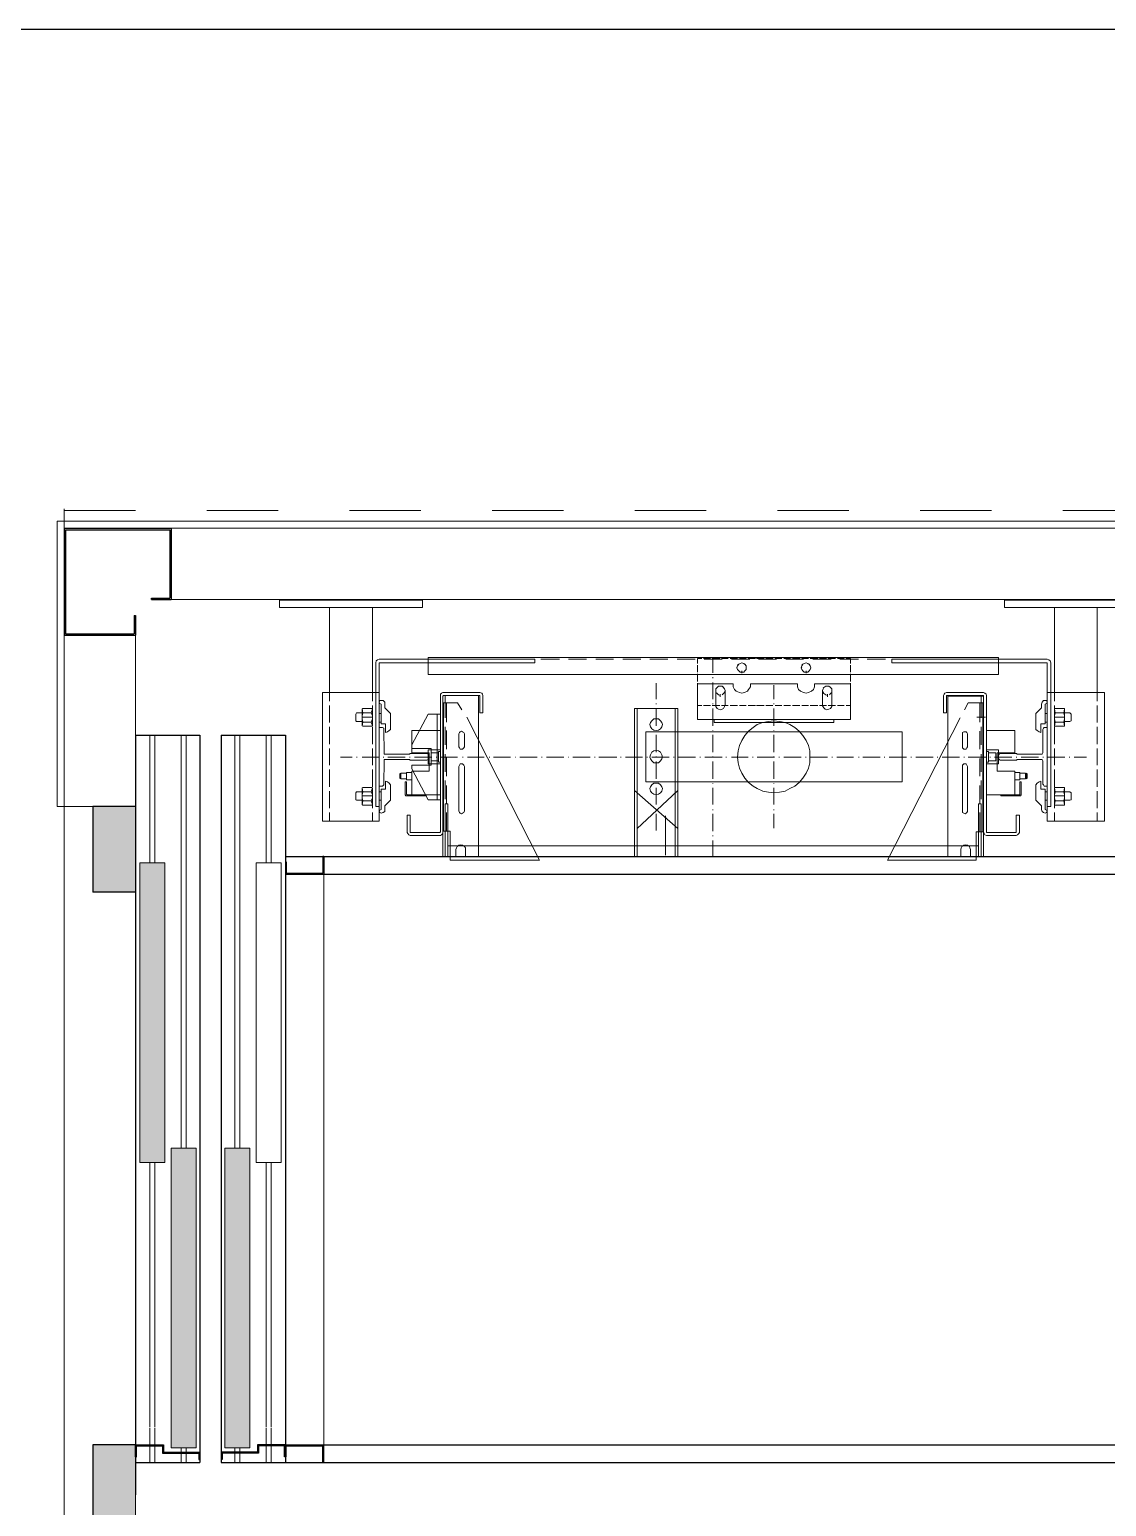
# Model space of a CAD drawing. Extents: x 34 to 586, y 527 to 658.
# Drawn here: x 139.703 to 141.213, y 598.129 to 600.2 of the extents above; entities that cross this region are included whole.
import ezdxf

# ---------------------------------------------------------------- set-up
doc = ezdxf.new("R2010")
doc.units = 0
doc.header["$LTSCALE"] = 0.02
doc.header["$MEASUREMENT"] = 0
doc.linetypes.add('HIDDEN', pattern=[0.375, 0.25, -0.125])
for name, color, linetype, lineweight in [('2COTA', 1, 'CONTINUOUS', 9), ('2H', 1, 'HIDDEN', 15), ('3', 1, 'CONTINUOUS', 25), ('AR-ESQ-VT1', 1, 'CONTINUOUS', 9), ('P', 1, 'CONTINUOUS', 18)]:
    doc.layers.add(name, color=color, linetype=linetype, lineweight=lineweight)
for name, color, linetype in [('47', 1, 'CONTINUOUS'), ('ALV', 2, 'CONTINUOUS'), ('AR-ELV', 2, 'CONTINUOUS'), ('PAREDE', 1, 'CONTINUOUS')]:
    doc.layers.add(name, color=color, linetype=linetype)

msp = doc.modelspace()

# ---------------------------------------------------------------- hatches: boundary and pattern name
at = {"layer": '2COTA', "linetype": 'Continuous'}
for points in [[(139.8518, 599.1102), (139.8518, 598.9902), (139.7918, 598.9902), (139.7918, 599.1102)], [(139.8518, 598.2152), (139.8518, 598.1981), (139.8518, 598.0949), (139.7918, 598.0949), (139.7918, 598.2152)]]:
    msp.add_hatch(color=256, dxfattribs=at).paths.add_polyline_path(points)
at = {"layer": '2COTA', "lineweight": 9, "ltscale": 35}
for points in [[(139.8579, 599.031), (139.8929, 599.031), (139.8929, 598.611), (139.8579, 598.611)], [(139.9018, 598.631), (139.9368, 598.631), (139.9368, 598.211), (139.9018, 598.211)], [(139.9768, 598.631), (140.0118, 598.631), (140.0118, 598.211), (139.9768, 598.211)]]:
    msp.add_hatch(color=256, dxfattribs=at).paths.add_polyline_path(points)

# ---------------------------------------------------------------- linework, layer by layer
at = {"layer": '2COTA', "ltscale": 35}
for p, q in [((139.8717, 599.031), (139.8717, 599.2102)), ((139.8788, 599.031), (139.8788, 599.2102)), ((139.9156, 598.631), (139.9156, 599.2102)), ((139.9227, 598.631), (139.9227, 599.2102)), ((139.9909, 598.631), (139.9909, 599.2102)), ((139.998, 598.631), (139.998, 599.2102)), ((140.0348, 599.031), (140.0348, 599.2102)), ((140.042, 599.031), (140.042, 599.2102)), ((139.8579, 599.031), (139.8929, 599.031)), ((140.0207, 599.031), (140.0557, 599.031)), ((139.9018, 598.631), (139.9368, 598.631)), ((139.9768, 598.631), (140.0118, 598.631)), ((139.9768, 598.631), (140.0118, 598.631)), ((139.9768, 598.631), (140.0118, 598.631)), ((139.8579, 598.611), (139.8929, 598.611)), ((139.8717, 598.2402), (139.8717, 598.611)), ((139.8788, 598.2402), (139.8788, 598.611)), ((140.0207, 598.611), (140.0557, 598.611)), ((140.0348, 598.2402), (140.0348, 598.611)), ((140.042, 598.2402), (140.042, 598.611)), ((139.8717, 598.1902), (139.8717, 598.2389)), ((139.8788, 598.1902), (139.8788, 598.2389)), ((140.0348, 598.1902), (140.0348, 598.2389)), ((140.042, 598.1902), (140.042, 598.2389)), ((139.8717, 598.2047), (139.8717, 598.211)), ((139.8788, 598.2047), (139.8788, 598.211)), ((139.9368, 598.211), (139.9018, 598.211)), ((139.9018, 598.211), (139.9368, 598.211)), ((139.9156, 598.1902), (139.9156, 598.211)), ((139.9156, 598.2047), (139.9156, 598.211)), ((139.9227, 598.1902), (139.9227, 598.211)), ((139.9227, 598.2047), (139.9227, 598.211)), ((139.9768, 598.211), (140.0118, 598.211)), ((139.9909, 598.1902), (139.9909, 598.211)), ((139.9909, 598.2047), (139.9909, 598.211)), ((139.998, 598.1902), (139.998, 598.211)), ((139.998, 598.2047), (139.998, 598.211)), ((140.0348, 598.2047), (140.0348, 598.211)), ((140.042, 598.2047), (140.042, 598.211))]:
    msp.add_line(p, q, dxfattribs=at)
at = {"layer": '2COTA', "linetype": 'Continuous'}
for p, q in [((139.8579, 599.031), (139.8579, 598.611)), ((139.8929, 599.031), (139.8929, 598.611)), ((140.0207, 599.031), (140.0207, 598.611)), ((140.0557, 599.031), (140.0557, 598.611)), ((139.9018, 598.631), (139.9018, 598.211)), ((139.9368, 598.631), (139.9368, 598.211)), ((139.9768, 598.631), (139.9768, 598.211)), ((140.0118, 598.631), (140.0118, 598.211))]:
    msp.add_line(p, q, dxfattribs=at)
at = {"layer": '2COTA', "lineweight": 9, "ltscale": 35}
msp.add_line((140.1155, 598.2152), (140.1155, 599.0152), dxfattribs=at)
at = {"layer": '2COTA', "ltscale": 0.5}
for p, q in [((139.8518, 598.7013), (139.8518, 598.4163)), ((140.0618, 598.7013), (140.0618, 598.4163))]:
    msp.add_line(p, q, dxfattribs=at)
at = {"layer": '2H', "lineweight": 9, "ltscale": 20}
for p, q in [((139.7518, 599.5002), (139.7518, 599.5274)), ((139.7518, 599.5252), (141.5518, 599.5252))]:
    msp.add_line(p, q, dxfattribs=at)
at = {"layer": '3'}
for p, q in [((140.1142, 599.0402), (140.1142, 599.0165)), ((140.1155, 599.0402), (140.1142, 599.0402)), ((140.1155, 599.0402), (140.1142, 599.0402)), ((140.1155, 599.0402), (140.1155, 599.0152)), ((140.0618, 599.0324), (140.0631, 599.0324)), ((140.0631, 599.0165), (140.1142, 599.0165)), ((140.0618, 599.0152), (140.1155, 599.0152)), ((140.0881, 599.0152), (140.1131, 599.0152)), ((140.0881, 599.0152), (140.1131, 599.0152)), ((139.8518, 598.2152), (139.8908, 598.2152)), ((139.8531, 598.2139), (139.8895, 598.2139)), ((139.8781, 598.2152), (139.8884, 598.2152)), ((139.8781, 598.2152), (139.8884, 598.2152)), ((139.8895, 598.2139), (139.8895, 598.2035)), ((139.8908, 598.2152), (139.8908, 598.2152)), ((139.8908, 598.2152), (139.8908, 598.2047)), ((140.0618, 598.2152), (140.0228, 598.2152)), ((140.0228, 598.2152), (140.0228, 598.2152)), ((140.0228, 598.2152), (140.0228, 598.2047)), ((140.0605, 598.2139), (140.0241, 598.2139)), ((140.0241, 598.2139), (140.0241, 598.2035)), ((140.0355, 598.2152), (140.0253, 598.2152)), ((140.0355, 598.2152), (140.0253, 598.2152)), ((140.0618, 598.2152), (140.1155, 598.2152)), ((140.0631, 598.2139), (140.1142, 598.2139)), ((140.0881, 598.2152), (140.1131, 598.2152)), ((140.0881, 598.2152), (140.1131, 598.2152)), ((140.1142, 598.1902), (140.1142, 598.2139)), ((140.1155, 598.1902), (140.1155, 598.2152)), ((140.1155, 598.2152), (140.1155, 598.2152)), ((139.8518, 598.1981), (139.8531, 598.1981)), ((139.8895, 598.2035), (139.9405, 598.2035)), ((139.8908, 598.2047), (139.9418, 598.2047)), ((139.9194, 598.2047), (139.9418, 598.2047)), ((139.9194, 598.2047), (139.9418, 598.2047)), ((139.9405, 598.2035), (139.9405, 598.1945)), ((139.9405, 598.1945), (139.9418, 598.1945)), ((139.9418, 598.2047), (139.9418, 598.1943)), ((140.0228, 598.2047), (139.9718, 598.2047)), ((139.9942, 598.2047), (139.9718, 598.2047)), ((139.9942, 598.2047), (139.9718, 598.2047)), ((139.9718, 598.2047), (139.9718, 598.1943)), ((139.9731, 598.1945), (139.9718, 598.1945)), ((140.0241, 598.2035), (139.9731, 598.2035)), ((139.9731, 598.2035), (139.9731, 598.1945)), ((140.0618, 598.1981), (140.0605, 598.1981)), ((140.0618, 598.1981), (140.0631, 598.1981)), ((140.1155, 598.1902), (140.1142, 598.1902)), ((140.1155, 598.1902), (140.1142, 598.1902))]:
    msp.add_line(p, q, dxfattribs=at)
at = {"layer": '3', "ltscale": 0.5}
for p, q in [((140.0618, 599.0324), (140.0618, 599.0152)), ((140.0631, 599.0324), (140.0631, 599.0165)), ((139.8518, 598.1981), (139.8518, 598.2152)), ((139.8518, 598.1981), (139.8518, 598.2152)), ((139.8531, 598.1981), (139.8531, 598.2139)), ((140.0605, 598.1981), (140.0605, 598.2139)), ((140.0618, 598.1981), (140.0618, 598.2152)), ((140.0618, 598.1981), (140.0618, 598.2152)), ((140.0631, 598.1981), (140.0631, 598.2139))]:
    msp.add_line(p, q, dxfattribs=at)
at = {"layer": '47', "lineweight": 25, "ltscale": 35}
for p, q in [((139.7518, 599.5002), (139.7518, 599.3502)), ((139.7518, 599.5002), (139.9018, 599.5002)), ((139.7538, 599.4982), (139.7538, 599.3522)), ((139.7538, 599.4982), (139.8998, 599.4982)), ((139.8998, 599.4982), (139.8998, 599.4022)), ((139.9018, 599.5002), (139.9018, 599.4002)), ((139.8743, 599.4022), (139.8998, 599.4022)), ((139.8743, 599.4002), (139.8743, 599.4022)), ((139.8743, 599.4002), (139.9018, 599.4002)), ((139.8498, 599.3778), (139.8498, 599.3522)), ((139.8498, 599.3778), (139.8518, 599.3778)), ((139.8518, 599.3778), (139.8518, 599.3502)), ((139.7538, 599.3522), (139.8498, 599.3522)), ((139.8518, 599.2102), (139.8518, 599.0852))]:
    msp.add_line(p, q, dxfattribs=at)
at = {"layer": '47'}
for p, q in [((139.8518, 599.2102), (139.9418, 599.2102)), ((139.9718, 599.2102), (140.0618, 599.2102)), ((140.0618, 599.0402), (141.3405, 599.0402)), ((140.1155, 599.0152), (141.2731, 599.0152)), ((140.1155, 598.2152), (141.2731, 598.2152)), ((139.8518, 598.1902), (139.9418, 598.1902)), ((139.9718, 598.1902), (140.0618, 598.1902)), ((140.0618, 598.1902), (140.3605, 598.1902)), ((140.1155, 598.1902), (141.3405, 598.1902))]:
    msp.add_line(p, q, dxfattribs=at)
at = {"layer": '47', "ltscale": 0.5}
for p, q in [((139.7918, 599.1102), (139.7918, 598.9902)), ((139.7918, 598.2152), (139.7918, 598.0949))]:
    msp.add_line(p, q, dxfattribs=at)
at = {"layer": '47', "ltscale": 35}
for p, q in [((139.8518, 599.1102), (139.7918, 599.1102)), ((139.8518, 598.9902), (139.7918, 598.9902)), ((139.8518, 598.2152), (139.7918, 598.2152))]:
    msp.add_line(p, q, dxfattribs=at)
at = {"layer": 'ALV'}
msp.add_line((141.9718, 600.1996), (138.2513, 600.1996), dxfattribs=at)
at = {"layer": 'AR-ELV', "lineweight": 13}
for p, q in [((139.7518, 599.5002), (141.3518, 599.5002)), ((139.7518, 599.5002), (141.3518, 599.5002)), ((139.7518, 599.5002), (139.7518, 597.9002)), ((139.9018, 599.4002), (141.3518, 599.4002)), ((139.8518, 599.3502), (139.8518, 598.0502)), ((139.7518, 598.2334), (139.7518, 598.0502))]:
    msp.add_line(p, q, dxfattribs=at)
at = {"layer": 'AR-ESQ-VT1'}
for p, q in [((141.5118, 599.5102), (139.7418, 599.5102)), ((139.7418, 599.5102), (139.7418, 599.1102)), ((139.7918, 599.1102), (139.7418, 599.1102))]:
    msp.add_line(p, q, dxfattribs=at)
at = {"layer": 'P', "linetype": 'Continuous'}
for points in [[(140.0535, 599.3997), (140.254, 599.3997)], [(140.254, 599.3893), (140.0535, 599.3893), (140.0535, 599.3997)], [(140.1235, 599.2701), (140.1235, 599.3893)], [(140.184, 599.2701), (140.184, 599.3893)], [(140.254, 599.3893), (140.254, 599.3997)], [(141.2695, 599.3997), (141.0698, 599.3997)], [(141.2695, 599.3893), (141.0698, 599.3893), (141.0698, 599.3997)], [(141.1398, 599.2701), (141.1398, 599.3893)], [(141.1995, 599.2701), (141.1995, 599.3893)], [(140.1884, 599.3116), (140.1892, 599.3142), (140.191, 599.3159), (140.1935, 599.3168)], [(140.1884, 599.1102), (140.1884, 599.3116)], [(140.2618, 599.3168), (140.1935, 599.3168)], [(140.1935, 599.3107), (140.1935, 599.3116), (140.1944, 599.3116)], [(140.1935, 599.1102), (140.1935, 599.3107)], [(140.4113, 599.3116), (140.1944, 599.3116)], [(140.2376, 599.3168), (140.4113, 599.3168), (140.4113, 599.3116)], [(140.2618, 599.3193), (141.0612, 599.3193)], [(140.2618, 599.2951), (140.2618, 599.3193)], [(140.2618, 599.3168), (140.2938, 599.3168)], [(140.3059, 599.3168), (140.3318, 599.3168)], [(140.3439, 599.3168), (140.3698, 599.3168)], [(140.3828, 599.3168), (140.4079, 599.3168)], [(140.42, 599.3168), (140.4459, 599.3168)], [(140.4589, 599.3168), (140.4839, 599.3168)], [(140.4969, 599.3168), (140.5219, 599.3168)], [(140.5349, 599.3168), (140.56, 599.3168)], [(140.5729, 599.3168), (140.598, 599.3168)], [(140.611, 599.3168), (140.636, 599.3168)], [(140.6455, 599.3176), (140.6395, 599.3176)], [(140.6395, 599.3107), (140.6395, 599.3176)], [(140.6395, 599.2986), (140.6395, 599.3081)], [(140.6576, 599.3176), (140.6481, 599.3176)], [(140.649, 599.3168), (140.674, 599.3168)], [(140.6706, 599.3176), (140.6602, 599.3176)], [(140.6611, 599.3193), (140.6611, 599.2977)], [(140.6827, 599.3176), (140.6732, 599.3176)], [(140.6956, 599.3176), (140.6853, 599.3176)], [(140.687, 599.3168), (140.7129, 599.3168)], [(140.7017, 599.3116), (140.7043, 599.3107), (140.706, 599.3098), (140.7077, 599.3072), (140.7077, 599.3047), (140.7077, 599.3021), (140.706, 599.3003), (140.7043, 599.2986), (140.7017, 599.2986), (140.6991, 599.2986), (140.6974, 599.3003), (140.6956, 599.3021), (140.6948, 599.3047), (140.6956, 599.3072), (140.6974, 599.3098), (140.6991, 599.3107), (140.7017, 599.3116)], [(140.7017, 599.2986), (140.6991, 599.2986), (140.6974, 599.3003), (140.6956, 599.3021), (140.6948, 599.3047), (140.6948, 599.3055)], [(140.6956, 599.3081), (140.6974, 599.3098), (140.6991, 599.3107), (140.7017, 599.3116), (140.7043, 599.3107), (140.7052, 599.3098)], [(140.7077, 599.3176), (140.6982, 599.3176)], [(140.7069, 599.3081), (140.7077, 599.3072), (140.7077, 599.3047), (140.7077, 599.3021), (140.706, 599.3003), (140.7043, 599.2986)], [(140.7207, 599.3176), (140.7103, 599.3176)], [(140.7328, 599.3176), (140.7224, 599.3176)], [(140.725, 599.3168), (140.7501, 599.3168)], [(140.7449, 599.3176), (140.7354, 599.3176)], [(140.7579, 599.3176), (140.7484, 599.3176)], [(140.77, 599.3176), (140.7605, 599.3176)], [(140.7631, 599.3168), (140.7881, 599.3168)], [(140.7829, 599.3176), (140.7726, 599.3176)], [(140.7916, 599.3116), (140.7942, 599.3107), (140.7959, 599.3098), (140.7976, 599.3072), (140.7985, 599.3047), (140.7976, 599.3021), (140.7959, 599.3003), (140.7942, 599.2986), (140.7916, 599.2986), (140.789, 599.2986), (140.7873, 599.3003), (140.7855, 599.3021), (140.7847, 599.3047), (140.7855, 599.3072), (140.7873, 599.3098), (140.789, 599.3107), (140.7916, 599.3116)], [(140.7916, 599.2986), (140.789, 599.2986), (140.7873, 599.3003), (140.7855, 599.3021), (140.7847, 599.3047), (140.7855, 599.3055)], [(140.795, 599.3176), (140.7855, 599.3176)], [(140.7855, 599.3081), (140.7873, 599.3098), (140.789, 599.3107), (140.7916, 599.3116), (140.7942, 599.3107), (140.795, 599.3098)], [(140.7968, 599.3081), (140.7976, 599.3072), (140.7985, 599.3047), (140.7976, 599.3021), (140.7959, 599.3003), (140.7942, 599.2986)], [(140.808, 599.3176), (140.7976, 599.3176)], [(140.8011, 599.3168), (140.827, 599.3168)], [(140.8201, 599.3176), (140.8106, 599.3176)], [(140.8331, 599.3176), (140.8227, 599.3176)], [(140.8452, 599.3176), (140.8356, 599.3176)], [(140.8391, 599.3168), (140.865, 599.3168)], [(140.8538, 599.3176), (140.8477, 599.3176)], [(140.8538, 599.3107), (140.8538, 599.3176)], [(140.8538, 599.2986), (140.8538, 599.3081)], [(140.8771, 599.3168), (140.9031, 599.3168)], [(140.9117, 599.3168), (141.0854, 599.3168)], [(140.9117, 599.3116), (140.9117, 599.3168)], [(140.9117, 599.3116), (141.1286, 599.3116)], [(140.9152, 599.3168), (140.9411, 599.3168)], [(140.954, 599.3168), (140.9791, 599.3168)], [(140.9912, 599.3168), (141.0171, 599.3168)], [(141.0301, 599.3168), (141.0612, 599.3168)], [(141.0612, 599.2951), (141.0612, 599.3193)], [(141.0612, 599.3168), (141.1295, 599.3168)], [(141.1286, 599.3116), (141.1295, 599.3116), (141.1295, 599.3107)], [(141.1295, 599.3168), (141.1321, 599.3159), (141.1338, 599.3142), (141.1347, 599.3116)], [(141.1295, 599.1102), (141.1295, 599.3107)], [(141.1347, 599.1102), (141.1347, 599.3116)], [(140.2618, 599.2951), (141.0612, 599.2951)], [(140.6395, 599.2856), (140.6395, 599.296)], [(140.6611, 599.2917), (140.6611, 599.29)], [(140.7017, 599.2969), (140.7017, 599.3003)], [(140.7916, 599.2969), (140.7916, 599.3003)], [(140.8538, 599.2856), (140.8538, 599.296)], [(140.1935, 599.2701), (140.114, 599.2701)], [(140.114, 599.0895), (140.114, 599.2701)], [(140.1235, 599.2701), (140.1235, 599.258)], [(140.184, 599.2701), (140.184, 599.258)], [(140.1935, 599.0895), (140.1935, 599.2701)], [(140.2791, 599.2658), (140.2791, 599.2675), (140.2808, 599.2692), (140.2826, 599.2701)], [(140.2791, 599.0748), (140.2791, 599.2658)], [(140.2826, 599.2701), (140.3344, 599.2701)], [(140.2826, 599.2649), (140.2834, 599.2658), (140.2834, 599.2658)], [(140.2826, 599.2649), (140.2826, 599.0402)], [(140.2826, 599.0739), (140.2826, 599.2649)], [(140.2834, 599.2658), (140.3335, 599.2658)], [(140.286, 599.2649), (140.286, 599.2347)], [(140.3327, 599.2649), (140.3327, 599.0402)], [(140.3335, 599.2658), (140.3344, 599.2658), (140.3344, 599.2649)], [(140.3344, 599.2701), (140.337, 599.2692), (140.3379, 599.2675), (140.3387, 599.2658)], [(140.3344, 599.2416), (140.3344, 599.2649)], [(140.3387, 599.2416), (140.3387, 599.2658)], [(140.5816, 599.2606), (140.5816, 599.283)], [(140.6395, 599.2735), (140.6395, 599.283)], [(140.6395, 599.2321), (140.6395, 599.2822), (140.6896, 599.2822)], [(140.6395, 599.2606), (140.6395, 599.2709)], [(140.6611, 599.2839), (140.6611, 599.2606)], [(140.6654, 599.2727), (140.6654, 599.2753), (140.6671, 599.277), (140.6689, 599.2787), (140.6714, 599.2787), (140.674, 599.2787), (140.6758, 599.277), (140.6775, 599.2753), (140.6784, 599.2727)], [(140.6654, 599.2727), (140.6654, 599.2528)], [(140.6714, 599.2658), (140.6689, 599.2666), (140.6671, 599.2684), (140.6654, 599.2701), (140.6654, 599.2727), (140.6654, 599.2727)], [(140.6663, 599.2761), (140.6671, 599.277), (140.6689, 599.2787), (140.6714, 599.2787), (140.674, 599.2787), (140.6758, 599.2779)], [(140.6714, 599.264), (140.6714, 599.2675)], [(140.6766, 599.2761), (140.6775, 599.2753), (140.6784, 599.2727), (140.6775, 599.2701), (140.6758, 599.2684), (140.674, 599.2666)], [(140.6784, 599.2727), (140.6784, 599.2528)], [(140.7138, 599.2822), (140.7138, 599.2779), (140.7112, 599.2744), (140.7095, 599.2718), (140.7052, 599.2701), (140.7017, 599.2692), (140.6982, 599.2701), (140.6939, 599.2718), (140.6913, 599.2744), (140.6896, 599.2779), (140.6896, 599.2822)], [(140.7795, 599.2822), (140.7138, 599.2822)], [(140.7466, 599.2606), (140.7466, 599.2805)], [(140.8037, 599.2822), (140.8037, 599.2779), (140.8019, 599.2744), (140.7993, 599.2718), (140.795, 599.2701), (140.7916, 599.2692), (140.7881, 599.2701), (140.7838, 599.2718), (140.7812, 599.2744), (140.7795, 599.2779), (140.7795, 599.2822)], [(140.8538, 599.2822), (140.8037, 599.2822)], [(140.8149, 599.2727), (140.8158, 599.2753), (140.8166, 599.277), (140.8192, 599.2787), (140.8218, 599.2787), (140.8235, 599.2787), (140.8261, 599.277), (140.8279, 599.2753), (140.8279, 599.2727)], [(140.8149, 599.2727), (140.8149, 599.2519)], [(140.8218, 599.2658), (140.8192, 599.2666), (140.8166, 599.2684), (140.8158, 599.2701), (140.8149, 599.2727), (140.8149, 599.2727)], [(140.8158, 599.2761), (140.8166, 599.277), (140.8192, 599.2787), (140.8218, 599.2787), (140.8235, 599.2787), (140.8253, 599.2779)], [(140.8218, 599.264), (140.8218, 599.2675)], [(140.827, 599.2761), (140.8279, 599.2753), (140.8279, 599.2727), (140.8279, 599.2701), (140.8261, 599.2684), (140.8244, 599.2666)], [(140.8279, 599.2727), (140.8279, 599.2528)], [(140.8538, 599.2735), (140.8538, 599.283)], [(140.8538, 599.2321), (140.8538, 599.2822)], [(140.8538, 599.2606), (140.8538, 599.2709)], [(140.9843, 599.2658), (140.9852, 599.2675), (140.986, 599.2692), (140.9886, 599.2701)], [(140.9843, 599.2416), (140.9843, 599.2658)], [(141.0405, 599.2701), (140.9886, 599.2701)], [(140.9886, 599.2649), (140.9886, 599.2658), (140.9895, 599.2658)], [(140.9886, 599.2416), (140.9886, 599.2649)], [(141.0396, 599.2658), (140.9895, 599.2658)], [(140.9903, 599.2649), (140.9903, 599.0402)], [(141.0405, 599.2649), (140.9903, 599.2649)], [(141.037, 599.2649), (141.037, 599.2347)], [(141.0396, 599.2658), (141.0405, 599.2658), (141.0405, 599.2649)], [(141.0405, 599.2701), (141.0422, 599.2692), (141.0439, 599.2675), (141.0448, 599.2658)], [(141.0405, 599.2649), (141.0405, 599.0402)], [(141.0405, 599.0739), (141.0405, 599.2649)], [(141.0448, 599.0748), (141.0448, 599.2658)], [(141.1295, 599.2701), (141.2098, 599.2701)], [(141.1295, 599.0895), (141.1295, 599.2701)], [(141.1398, 599.2701), (141.1398, 599.258)], [(141.1995, 599.2701), (141.1995, 599.258)], [(141.2098, 599.0895), (141.2098, 599.2701)], [(140.1235, 599.2519), (140.1235, 599.2277)], [(140.1702, 599.2416), (140.1693, 599.2468), (140.1702, 599.2476), (140.1702, 599.2476)], [(140.1693, 599.2234), (140.1693, 599.2468)], [(140.1823, 599.2476), (140.1702, 599.2476)], [(140.1823, 599.2476), (140.1832, 599.2476), (140.184, 599.2468)], [(140.1823, 599.2476), (140.1832, 599.2476), (140.184, 599.2468)], [(140.184, 599.2468), (140.1823, 599.2416)], [(140.184, 599.2519), (140.184, 599.2277)], [(140.184, 599.2234), (140.184, 599.2468)], [(140.1961, 599.2537), (140.1944, 599.2545), (140.1935, 599.2563), (140.1944, 599.2589), (140.1961, 599.2589), (140.1987, 599.2589), (140.2013, 599.2563), (140.2013, 599.2537)], [(140.1961, 599.2537), (140.1961, 599.226)], [(140.2013, 599.2485), (140.2013, 599.2537)], [(140.2013, 599.2485), (140.2091, 599.2407)], [(140.2834, 599.0756), (140.2834, 599.2554)], [(140.3033, 599.2554), (140.2834, 599.2554)], [(140.2877, 599.2286), (140.2877, 599.2554)], [(140.3033, 599.2554), (140.3093, 599.2459)], [(140.5513, 599.2476), (140.5513, 599.0402)], [(140.5513, 599.2476), (140.5513, 599.0592)], [(140.6118, 599.2476), (140.5513, 599.2476)], [(140.5548, 599.2476), (140.5548, 599.1448)], [(140.5816, 599.2537), (140.5816, 599.2545)], [(140.5816, 599.2234), (140.5816, 599.2476)], [(140.6084, 599.2476), (140.6084, 599.0964)], [(140.6118, 599.2476), (140.6118, 599.0592)], [(140.6395, 599.2519), (140.6395, 599.2589)], [(140.6455, 599.2519), (140.6395, 599.2519)], [(140.6576, 599.2519), (140.6481, 599.2519)], [(140.6706, 599.2519), (140.6602, 599.2519)], [(140.6611, 599.2545), (140.6611, 599.2537)], [(140.6611, 599.2476), (140.6611, 599.2234)], [(140.6784, 599.2528), (140.6775, 599.2502), (140.6758, 599.2476), (140.674, 599.2468), (140.6714, 599.2459), (140.6689, 599.2468), (140.6671, 599.2476), (140.6654, 599.2502), (140.6654, 599.2528)], [(140.6827, 599.2519), (140.6732, 599.2519)], [(140.6956, 599.2519), (140.6853, 599.2519)], [(140.7077, 599.2519), (140.6982, 599.2519)], [(140.7207, 599.2519), (140.7103, 599.2519)], [(140.7328, 599.2519), (140.7224, 599.2519)], [(140.7449, 599.2519), (140.7354, 599.2519)], [(140.7466, 599.2537), (140.7466, 599.2545)], [(140.7466, 599.2234), (140.7466, 599.2476)], [(140.7579, 599.2519), (140.7484, 599.2519)], [(140.77, 599.2519), (140.7605, 599.2519)], [(140.7829, 599.2519), (140.7726, 599.2519)], [(140.795, 599.2519), (140.7855, 599.2519)], [(140.808, 599.2519), (140.7976, 599.2519)], [(140.8201, 599.2519), (140.8106, 599.2519)], [(140.8279, 599.2528), (140.8279, 599.2502), (140.8261, 599.2476), (140.8235, 599.2468), (140.821, 599.2459), (140.8184, 599.2468), (140.8166, 599.2485), (140.8149, 599.2511), (140.8149, 599.2528)], [(140.8331, 599.2519), (140.8227, 599.2519)], [(140.8452, 599.2519), (140.8356, 599.2519)], [(140.8538, 599.2519), (140.8477, 599.2519)], [(140.8538, 599.2519), (140.8538, 599.2589)], [(141.0189, 599.2554), (141.0137, 599.2459)], [(141.0189, 599.2554), (141.0396, 599.2554)], [(141.0353, 599.2286), (141.0353, 599.2554)], [(141.0396, 599.0748), (141.0396, 599.2554)], [(141.1217, 599.2485), (141.1139, 599.2407)], [(141.1217, 599.2537), (141.1226, 599.2563), (141.1243, 599.2589), (141.1269, 599.2589)], [(141.1217, 599.2485), (141.1217, 599.2537)], [(141.1269, 599.2589), (141.1286, 599.2589), (141.1295, 599.2563), (141.1286, 599.2545), (141.1269, 599.2537)], [(141.1269, 599.2537), (141.1269, 599.226)], [(141.1398, 599.2519), (141.1398, 599.2277)], [(141.1407, 599.2416), (141.1398, 599.2468), (141.1398, 599.2476), (141.1407, 599.2476), (141.1528, 599.2476)], [(141.1398, 599.2468), (141.1398, 599.2476), (141.1407, 599.2476)], [(141.1398, 599.2234), (141.1398, 599.2468)], [(141.1528, 599.2476), (141.1537, 599.2476), (141.1537, 599.2468)], [(141.1537, 599.2468), (141.1528, 599.2416)], [(141.1537, 599.2234), (141.1537, 599.2468)], [(141.1995, 599.2519), (141.1995, 599.2277)], [(140.1616, 599.2416), (140.1607, 599.2398)], [(140.1607, 599.2398), (140.1607, 599.2303)], [(140.1607, 599.2303), (140.1616, 599.2295)], [(140.1616, 599.2416), (140.1693, 599.2416)], [(140.1616, 599.2295), (140.1693, 599.2295)], [(140.1702, 599.2286), (140.1693, 599.2329), (140.1693, 599.2372), (140.1702, 599.2416)], [(140.184, 599.2355), (140.1693, 599.2355)], [(140.1693, 599.2234), (140.1702, 599.2286)], [(140.1702, 599.2226), (140.1702, 599.2226), (140.1693, 599.2234)], [(140.1823, 599.2416), (140.1702, 599.2416)], [(140.1823, 599.2286), (140.1702, 599.2286)], [(140.184, 599.2234), (140.1832, 599.2226), (140.1823, 599.2226), (140.1702, 599.2226)], [(140.1823, 599.2416), (140.184, 599.2372), (140.184, 599.2329), (140.1823, 599.2286)], [(140.1823, 599.2286), (140.184, 599.2234)], [(140.1935, 599.2407), (140.1961, 599.2407)], [(140.1935, 599.2286), (140.1961, 599.2286)], [(140.1961, 599.226), (140.2022, 599.226)], [(140.2022, 599.226), (140.2022, 599.2139)], [(140.2091, 599.2182), (140.2091, 599.2407)], [(140.2393, 599.1966), (140.2618, 599.2398), (140.2791, 599.2398)], [(140.2618, 599.2398), (140.2791, 599.2398)], [(140.2748, 599.2398), (140.2748, 599.1197)], [(140.2791, 599.2398), (140.2791, 599.1197)], [(140.2929, 599.035), (140.4182, 599.035), (140.3163, 599.2355)], [(140.3344, 599.2416), (140.3387, 599.2416)], [(140.5816, 599.2329), (140.585, 599.2329), (140.5876, 599.2303), (140.5893, 599.2277), (140.5902, 599.2251), (140.5893, 599.2217), (140.5876, 599.2191), (140.585, 599.2174), (140.5816, 599.2165), (140.5781, 599.2174), (140.5755, 599.2191), (140.5738, 599.2217), (140.5729, 599.2251), (140.5738, 599.2277), (140.5755, 599.2303), (140.5781, 599.2329), (140.5816, 599.2329), (140.585, 599.2329), (140.5876, 599.2303), (140.5893, 599.2277), (140.5902, 599.2251), (140.5893, 599.2217), (140.5876, 599.2191), (140.585, 599.2174), (140.5816, 599.2165), (140.5781, 599.2174), (140.5755, 599.2191), (140.5738, 599.2217), (140.5729, 599.2251), (140.5738, 599.2277), (140.5755, 599.2303), (140.5781, 599.2329), (140.5816, 599.2329)], [(140.8538, 599.2321), (140.6395, 599.2321)], [(140.6628, 599.2277), (140.6628, 599.2321)], [(140.8305, 599.2277), (140.6628, 599.2277)], [(140.7466, 599.2303), (140.7544, 599.2295), (140.7622, 599.2277), (140.7691, 599.2251), (140.776, 599.2208), (140.7821, 599.2156), (140.7873, 599.2096), (140.7916, 599.2027), (140.795, 599.1958), (140.7968, 599.188), (140.7968, 599.1793), (140.7968, 599.1716), (140.795, 599.1638), (140.7916, 599.1569), (140.7873, 599.15), (140.7821, 599.1439), (140.776, 599.1387), (140.7691, 599.1353), (140.7622, 599.1318), (140.7544, 599.1301), (140.7466, 599.1292), (140.7389, 599.1301), (140.7311, 599.1318), (140.7233, 599.1353), (140.7173, 599.1387), (140.7112, 599.1439), (140.706, 599.15), (140.7017, 599.1569), (140.6982, 599.1638), (140.6965, 599.1716), (140.6956, 599.1793), (140.6965, 599.188), (140.6982, 599.1958), (140.7017, 599.2027), (140.706, 599.2096), (140.7112, 599.2156), (140.7173, 599.2208), (140.7233, 599.2251), (140.7311, 599.2277), (140.7389, 599.2295), (140.7466, 599.2303)], [(140.8305, 599.2277), (140.8305, 599.2321)], [(141.0076, 599.2347), (140.9056, 599.035)], [(140.9886, 599.2416), (140.9843, 599.2416)], [(141.0431, 599.2355), (141.031, 599.2355)], [(141.1208, 599.2139), (141.1182, 599.2148), (141.1156, 599.2165), (141.1139, 599.2182), (141.1139, 599.2407)], [(141.1208, 599.226), (141.1208, 599.2139)], [(141.1269, 599.226), (141.1208, 599.226)], [(141.1295, 599.2407), (141.1269, 599.2407)], [(141.1295, 599.2286), (141.1269, 599.2286)], [(141.1407, 599.2286), (141.1398, 599.2329), (141.1398, 599.2372), (141.1407, 599.2416)], [(141.1398, 599.2355), (141.1537, 599.2355)], [(141.1398, 599.2234), (141.1407, 599.2286)], [(141.1407, 599.2226), (141.1398, 599.2226), (141.1398, 599.2234)], [(141.1407, 599.2416), (141.1528, 599.2416)], [(141.1407, 599.2286), (141.1528, 599.2286)], [(141.1407, 599.2226), (141.1528, 599.2226)], [(141.1528, 599.2416), (141.1537, 599.2372), (141.1537, 599.2329), (141.1528, 599.2286)], [(141.1528, 599.2286), (141.1537, 599.2234)], [(141.1537, 599.2234), (141.1537, 599.2226), (141.1528, 599.2226)], [(141.1614, 599.2416), (141.1537, 599.2416)], [(141.1614, 599.2295), (141.1537, 599.2295)], [(141.1614, 599.2416), (141.1632, 599.2398)], [(141.1632, 599.2303), (141.1614, 599.2295)], [(141.1632, 599.2398), (141.1632, 599.2303)], [(140.1235, 599.2217), (140.1235, 599.1975)], [(140.184, 599.2217), (140.184, 599.1975)], [(140.1935, 599.1387), (140.1935, 599.2208)], [(140.1935, 599.2208), (140.197, 599.2208)], [(140.197, 599.2208), (140.1979, 599.2208), (140.1996, 599.22), (140.1996, 599.2182)], [(140.1996, 599.2182), (140.2005, 599.1854)], [(140.2091, 599.2182), (140.2074, 599.2165), (140.2048, 599.2148), (140.2022, 599.2139)], [(140.2393, 599.1854), (140.2393, 599.2165)], [(140.2393, 599.2165), (140.2791, 599.2165)], [(140.2791, 599.1266), (140.2791, 599.2165)], [(140.286, 599.2217), (140.286, 599.1966)], [(140.2877, 599.1906), (140.2877, 599.2165)], [(140.305, 599.2122), (140.3059, 599.2139), (140.3068, 599.2148), (140.3085, 599.2156), (140.3102, 599.2148), (140.3119, 599.2139), (140.3128, 599.2122)], [(140.305, 599.194), (140.305, 599.2122)], [(140.3128, 599.2122), (140.3128, 599.194), (140.3119, 599.1923), (140.3102, 599.1906), (140.3085, 599.1906), (140.3068, 599.1906), (140.3059, 599.1923), (140.305, 599.194)], [(140.5669, 599.2148), (140.9264, 599.2148)], [(140.5669, 599.2148), (140.5669, 599.1448)], [(140.5816, 599.2165), (140.5816, 599.2174)], [(140.5816, 599.1863), (140.5816, 599.2105)], [(140.6611, 599.2174), (140.6611, 599.2165)], [(140.6611, 599.2105), (140.6611, 599.1863)], [(140.7466, 599.2165), (140.7466, 599.2174)], [(140.7466, 599.1863), (140.7466, 599.2105)], [(140.9264, 599.2148), (140.9264, 599.1448)], [(141.0111, 599.2122), (141.0111, 599.2139), (141.0128, 599.2148), (141.0145, 599.2148), (141.0163, 599.2148), (141.0171, 599.2139), (141.018, 599.2122)], [(141.0111, 599.194), (141.0111, 599.2122)], [(141.018, 599.194), (141.018, 599.2122)], [(141.0353, 599.1906), (141.0353, 599.2156)], [(141.037, 599.2217), (141.037, 599.1966)], [(141.0845, 599.2165), (141.0448, 599.2165)], [(141.0448, 599.1266), (141.0448, 599.2165)], [(141.0845, 599.1854), (141.0845, 599.2165)], [(141.1234, 599.2182), (141.1243, 599.22), (141.1252, 599.2208), (141.1269, 599.2208), (141.1295, 599.2208)], [(141.1234, 599.2182), (141.1234, 599.1854)], [(141.1295, 599.1387), (141.1295, 599.2208)], [(141.1398, 599.2217), (141.1398, 599.1975)], [(141.1995, 599.2217), (141.1995, 599.1975)], [(140.1235, 599.1914), (140.1235, 599.1681)], [(140.184, 599.1914), (140.184, 599.1681)], [(140.2022, 599.1837), (140.2005, 599.1837), (140.2005, 599.1854)], [(140.2022, 599.1837), (140.2359, 599.1837)], [(140.2368, 599.1845), (140.2359, 599.1837), (140.2359, 599.1837)], [(140.2368, 599.1845), (140.2601, 599.1845)], [(140.2393, 599.1914), (140.2393, 599.1966)], [(140.2393, 599.1914), (140.2661, 599.1914)], [(140.2393, 599.1854), (140.2635, 599.1854), (140.2635, 599.1595)], [(140.2601, 599.1845), (140.2618, 599.1837), (140.2618, 599.1819)], [(140.2618, 599.1698), (140.2618, 599.1897)], [(140.2618, 599.1897), (140.2791, 599.1897)], [(140.2618, 599.1776), (140.2618, 599.1819)], [(140.2661, 599.1914), (140.2661, 599.1681)], [(140.2765, 599.1854), (140.2661, 599.1854), (140.2661, 599.1742)], [(140.2791, 599.1871), (140.2765, 599.1871), (140.2765, 599.1724)], [(140.2791, 599.1698), (140.2791, 599.1897)], [(140.286, 599.1837), (140.286, 599.1586)], [(140.5816, 599.1889), (140.585, 599.188), (140.5876, 599.1863), (140.5893, 599.1828), (140.5902, 599.1793), (140.5893, 599.1768), (140.5876, 599.1742), (140.585, 599.1716), (140.5816, 599.1716), (140.5781, 599.1716), (140.5755, 599.1742), (140.5738, 599.1768), (140.5729, 599.1793), (140.5738, 599.1828), (140.5755, 599.1863), (140.5781, 599.188), (140.5816, 599.1889), (140.585, 599.188), (140.5876, 599.1863), (140.5893, 599.1828), (140.5902, 599.1793), (140.5893, 599.1768), (140.5876, 599.1742), (140.585, 599.1716), (140.5816, 599.1716), (140.5781, 599.1716), (140.5755, 599.1742), (140.5738, 599.1768), (140.5729, 599.1793), (140.5738, 599.1828), (140.5755, 599.1863), (140.5781, 599.188), (140.5816, 599.1889)], [(141.018, 599.194), (141.0171, 599.1923), (141.0163, 599.1906), (141.0145, 599.1906), (141.0128, 599.1906), (141.0111, 599.1923), (141.0111, 599.194)], [(141.037, 599.1837), (141.037, 599.1586)], [(141.0448, 599.1698), (141.0448, 599.1897), (141.0612, 599.1897)], [(141.0448, 599.1871), (141.0474, 599.1871), (141.0474, 599.1724)], [(141.0474, 599.1854), (141.0577, 599.1854), (141.0577, 599.1742)], [(141.0845, 599.1854), (141.0595, 599.1854)], [(141.0595, 599.1595), (141.0595, 599.1854)], [(141.0612, 599.1698), (141.0612, 599.1897)], [(141.0638, 599.175), (141.0621, 599.1759), (141.0612, 599.1776), (141.0612, 599.1819), (141.0621, 599.1837), (141.0638, 599.1845)], [(141.0871, 599.1845), (141.0638, 599.1845)], [(141.0871, 599.1837), (141.0871, 599.1837), (141.0871, 599.1845)], [(141.1217, 599.1837), (141.0871, 599.1837)], [(141.1234, 599.1854), (141.1226, 599.1837), (141.1217, 599.1837)], [(141.1398, 599.1914), (141.1398, 599.1681)], [(141.1995, 599.1914), (141.1995, 599.1681)], [(140.1235, 599.1621), (140.1235, 599.1379)], [(140.1391, 599.1793), (140.1555, 599.1793)], [(140.1616, 599.1793), (140.1624, 599.1793)], [(140.1693, 599.1793), (140.1927, 599.1793)], [(140.184, 599.1621), (140.184, 599.1379)], [(140.2005, 599.1742), (140.1996, 599.1413), (140.1996, 599.1405), (140.1979, 599.1387), (140.197, 599.1387), (140.1935, 599.1387)], [(140.1987, 599.1793), (140.1996, 599.1793)], [(140.2005, 599.1742), (140.2005, 599.1759), (140.2022, 599.1759)], [(140.2022, 599.1759), (140.2359, 599.1759)], [(140.2056, 599.1793), (140.2298, 599.1793)], [(140.2359, 599.1793), (140.2368, 599.1793)], [(140.2359, 599.1759), (140.2359, 599.1759), (140.2368, 599.175)], [(140.2368, 599.175), (140.2601, 599.175)], [(140.2393, 599.1629), (140.2393, 599.1681), (140.2661, 599.1681)], [(140.2393, 599.1629), (140.2618, 599.1197)], [(140.2428, 599.1793), (140.267, 599.1793)], [(140.2618, 599.1776), (140.2618, 599.1759), (140.2601, 599.175)], [(140.2618, 599.1698), (140.2791, 599.1698)], [(140.2765, 599.1742), (140.2661, 599.1742)], [(140.2731, 599.1793), (140.2739, 599.1793)], [(140.2791, 599.1724), (140.2765, 599.1724)], [(140.28, 599.1793), (140.3033, 599.1793)], [(140.2877, 599.1526), (140.2877, 599.1785)], [(140.305, 599.1664), (140.3059, 599.1681), (140.3068, 599.1698), (140.3085, 599.1698), (140.3102, 599.1698), (140.3119, 599.1681), (140.3128, 599.1664)], [(140.305, 599.1042), (140.305, 599.1664)], [(140.3102, 599.1793), (140.3111, 599.1793)], [(140.3128, 599.1042), (140.3128, 599.1664)], [(140.3171, 599.1793), (140.3405, 599.1793)], [(140.3474, 599.1793), (140.3482, 599.1793)], [(140.3534, 599.1793), (140.3776, 599.1793)], [(140.3837, 599.1793), (140.3845, 599.1793)], [(140.3906, 599.1793), (140.4148, 599.1793)], [(140.4208, 599.1793), (140.4217, 599.1793)], [(140.4277, 599.1793), (140.4519, 599.1793)], [(140.458, 599.1793), (140.4589, 599.1793)], [(140.4649, 599.1793), (140.4891, 599.1793)], [(140.4952, 599.1793), (140.496, 599.1793)], [(140.5012, 599.1793), (140.5263, 599.1793)], [(140.5314, 599.1793), (140.5323, 599.1793)], [(140.5384, 599.1793), (140.5626, 599.1793)], [(140.5686, 599.1793), (140.5695, 599.1793)], [(140.5755, 599.1793), (140.5997, 599.1793)], [(140.5816, 599.1793), (140.5816, 599.1802)], [(140.5816, 599.1491), (140.5816, 599.1733)], [(140.6058, 599.1793), (140.6066, 599.1793)], [(140.6127, 599.1793), (140.6369, 599.1793)], [(140.6429, 599.1793), (140.6438, 599.1793)], [(140.6498, 599.1793), (140.674, 599.1793)], [(140.6611, 599.1802), (140.6611, 599.1793)], [(140.6611, 599.1733), (140.6611, 599.1491)], [(140.6792, 599.1793), (140.6801, 599.1793)], [(140.687, 599.1793), (140.7103, 599.1793)], [(140.7164, 599.1793), (140.7173, 599.1793)], [(140.7233, 599.1793), (140.7475, 599.1793)], [(140.7466, 599.1793), (140.7466, 599.1802)], [(140.7466, 599.1491), (140.7466, 599.1733)], [(140.7535, 599.1793), (140.7544, 599.1793)], [(140.7605, 599.1793), (140.7847, 599.1793)], [(140.7907, 599.1793), (140.7916, 599.1793)], [(140.7976, 599.1793), (140.8218, 599.1793)], [(140.8279, 599.1793), (140.8287, 599.1793)], [(140.8348, 599.1793), (140.8581, 599.1793)], [(140.865, 599.1793), (140.8659, 599.1793)], [(140.8711, 599.1793), (140.8953, 599.1793)], [(140.9013, 599.1793), (140.9022, 599.1793)], [(140.9082, 599.1793), (140.9324, 599.1793)], [(140.9385, 599.1793), (140.9393, 599.1793)], [(140.9454, 599.1793), (140.9696, 599.1793)], [(140.9756, 599.1793), (140.9765, 599.1793)], [(140.9826, 599.1793), (141.0068, 599.1793)], [(141.0111, 599.1664), (141.0111, 599.1681), (141.0128, 599.1698), (141.0145, 599.1698), (141.0163, 599.1698), (141.0171, 599.1681), (141.018, 599.1664)], [(141.0111, 599.1033), (141.0111, 599.1664)], [(141.0128, 599.1793), (141.0137, 599.1793)], [(141.018, 599.1033), (141.018, 599.1664)], [(141.0189, 599.1793), (141.0439, 599.1793)], [(141.0353, 599.1526), (141.0353, 599.1776)], [(141.0448, 599.1724), (141.0474, 599.1724)], [(141.0612, 599.1698), (141.0448, 599.1698)], [(141.0474, 599.1742), (141.0577, 599.1742)], [(141.0491, 599.1793), (141.05, 599.1793)], [(141.056, 599.1793), (141.0802, 599.1793)], [(141.0871, 599.175), (141.0638, 599.175)], [(141.0863, 599.1793), (141.0871, 599.1793)], [(141.1217, 599.1759), (141.0871, 599.1759)], [(141.0871, 599.175), (141.0871, 599.1759), (141.0871, 599.1759)], [(141.0932, 599.1793), (141.1174, 599.1793)], [(141.1217, 599.1759), (141.1226, 599.1759), (141.1234, 599.1742)], [(141.1234, 599.1793), (141.1243, 599.1793)], [(141.1234, 599.1413), (141.1234, 599.1742)], [(141.1303, 599.1793), (141.1545, 599.1793)], [(141.1398, 599.1621), (141.1398, 599.1379)], [(141.1606, 599.1793), (141.1614, 599.1793)], [(141.1675, 599.1793), (141.1848, 599.1793)], [(141.1995, 599.1621), (141.1995, 599.1379)], [(140.2022, 599.1456), (140.2048, 599.1448), (140.2074, 599.143), (140.2091, 599.1405), (140.2091, 599.1189)], [(140.2022, 599.1344), (140.2022, 599.1456)], [(140.2221, 599.156), (140.2229, 599.1569)], [(140.2229, 599.1491), (140.2221, 599.15), (140.2221, 599.156)], [(140.2229, 599.1491), (140.2229, 599.1569)], [(140.2229, 599.156), (140.2238, 599.156)], [(140.2229, 599.15), (140.2238, 599.15)], [(140.2238, 599.1569), (140.2316, 599.1569)], [(140.2238, 599.1491), (140.2238, 599.1569)], [(140.2238, 599.1491), (140.2316, 599.1491)], [(140.2298, 599.1266), (140.2298, 599.1448)], [(140.2298, 599.1448), (140.2316, 599.1448)], [(140.2316, 599.1577), (140.2393, 599.1577)], [(140.2316, 599.1474), (140.2316, 599.1577)], [(140.2316, 599.1474), (140.2393, 599.1474)], [(140.2316, 599.1275), (140.2316, 599.1448)], [(140.2393, 599.1595), (140.2393, 599.1266)], [(140.2393, 599.1595), (140.2635, 599.1595)], [(140.286, 599.1465), (140.286, 599.1206)], [(140.5548, 599.1448), (140.5548, 599.0402)], [(140.5669, 599.1448), (140.9264, 599.1448)], [(140.5816, 599.143), (140.585, 599.143), (140.5876, 599.1405), (140.5893, 599.1379), (140.5902, 599.1353), (140.5893, 599.1318), (140.5876, 599.1292), (140.585, 599.1275), (140.5816, 599.1266), (140.5781, 599.1275), (140.5755, 599.1292), (140.5738, 599.1318), (140.5729, 599.1353), (140.5738, 599.1379), (140.5755, 599.1405), (140.5781, 599.143), (140.5816, 599.143), (140.585, 599.143), (140.5876, 599.1405), (140.5893, 599.1379), (140.5902, 599.1353), (140.5893, 599.1318), (140.5876, 599.1292), (140.585, 599.1275), (140.5816, 599.1266), (140.5781, 599.1275), (140.5755, 599.1292), (140.5738, 599.1318), (140.5729, 599.1353), (140.5738, 599.1379), (140.5755, 599.1405), (140.5781, 599.143), (140.5816, 599.143)], [(140.5816, 599.1422), (140.5816, 599.143)], [(140.6611, 599.143), (140.6611, 599.1422)], [(140.7466, 599.1422), (140.7466, 599.143)], [(141.037, 599.1465), (141.037, 599.1206)], [(141.0845, 599.1595), (141.0595, 599.1595)], [(141.0845, 599.1595), (141.0845, 599.1266)], [(141.0845, 599.1577), (141.0914, 599.1577), (141.0914, 599.1474)], [(141.0914, 599.1474), (141.0845, 599.1474)], [(141.0992, 599.1569), (141.0914, 599.1569)], [(141.0992, 599.1491), (141.0914, 599.1491)], [(141.0914, 599.1275), (141.0914, 599.1448)], [(141.0932, 599.1448), (141.0914, 599.1448)], [(141.0932, 599.1266), (141.0932, 599.1448)], [(141.0992, 599.1491), (141.0992, 599.1569)], [(141.1001, 599.156), (141.0992, 599.156)], [(141.1001, 599.15), (141.0992, 599.15)], [(141.1001, 599.1491), (141.1001, 599.1569)], [(141.1018, 599.156), (141.1001, 599.1569)], [(141.1018, 599.156), (141.1018, 599.15), (141.1001, 599.1491)], [(141.1139, 599.1405), (141.1156, 599.143), (141.1182, 599.1448), (141.1208, 599.1456)], [(141.1139, 599.1405), (141.1139, 599.1189)], [(141.1208, 599.1344), (141.1208, 599.1456)], [(141.1269, 599.1387), (141.1252, 599.1387), (141.1243, 599.1405), (141.1234, 599.1413)], [(140.1235, 599.1318), (140.1235, 599.1076)], [(140.1607, 599.1292), (140.1616, 599.1309)], [(140.1607, 599.1197), (140.1607, 599.1292)], [(140.1616, 599.1189), (140.1607, 599.1197)], [(140.1616, 599.1309), (140.1693, 599.1309)], [(140.1693, 599.1361), (140.1702, 599.137), (140.1702, 599.137)], [(140.1693, 599.1361), (140.1693, 599.1128)], [(140.1702, 599.1309), (140.1693, 599.1361)], [(140.1702, 599.118), (140.1693, 599.1223), (140.1693, 599.1266), (140.1702, 599.1309)], [(140.184, 599.1249), (140.1693, 599.1249)], [(140.1823, 599.137), (140.1702, 599.137)], [(140.1823, 599.1309), (140.1702, 599.1309)], [(140.1823, 599.137), (140.1832, 599.137), (140.184, 599.1361)], [(140.184, 599.1361), (140.1823, 599.1309)], [(140.1823, 599.1309), (140.184, 599.1266), (140.184, 599.1223), (140.1823, 599.118)], [(140.184, 599.1361), (140.184, 599.1128)], [(140.184, 599.1318), (140.184, 599.1076)], [(140.1935, 599.1309), (140.1961, 599.1309)], [(140.1961, 599.1059), (140.1961, 599.1344)], [(140.1961, 599.1344), (140.2022, 599.1344)], [(140.2316, 599.1249), (140.2307, 599.1249), (140.2298, 599.1266)], [(140.2324, 599.1266), (140.2324, 599.1266), (140.2316, 599.1275)], [(140.2316, 599.1249), (140.2592, 599.1249)], [(140.2324, 599.1266), (140.2791, 599.1266)], [(140.2592, 599.1249), (140.2592, 599.1266)], [(140.2618, 599.1197), (140.2791, 599.1197)], [(140.2877, 599.1145), (140.2877, 599.1396)], [(140.5513, 599.1327), (140.6118, 599.0791)], [(140.5548, 599.0791), (140.5824, 599.105), (140.6118, 599.1327)], [(140.5816, 599.1128), (140.5816, 599.1361)], [(140.6611, 599.1361), (140.6611, 599.1128)], [(140.7466, 599.1128), (140.7466, 599.1361)], [(141.0353, 599.1145), (141.0353, 599.1396)], [(141.0906, 599.1266), (141.0448, 599.1266)], [(141.0647, 599.1249), (141.0647, 599.1266)], [(141.0914, 599.1249), (141.0647, 599.1249)], [(141.0914, 599.1275), (141.0914, 599.1266), (141.0906, 599.1266)], [(141.0932, 599.1266), (141.0923, 599.1249), (141.0914, 599.1249)], [(141.1269, 599.1344), (141.1208, 599.1344)], [(141.1295, 599.1387), (141.1269, 599.1387)], [(141.1269, 599.1059), (141.1269, 599.1344)], [(141.1295, 599.1309), (141.1269, 599.1309)], [(141.1398, 599.1361), (141.1398, 599.137), (141.1528, 599.137)], [(141.1398, 599.1361), (141.1398, 599.1128)], [(141.1407, 599.1309), (141.1398, 599.1361)], [(141.1398, 599.1318), (141.1398, 599.1076)], [(141.1407, 599.118), (141.1398, 599.1223), (141.1398, 599.1266), (141.1407, 599.1309)], [(141.1398, 599.1249), (141.1537, 599.1249)], [(141.1407, 599.1309), (141.1528, 599.1309)], [(141.1528, 599.137), (141.1537, 599.137), (141.1537, 599.1361)], [(141.1537, 599.1361), (141.1528, 599.1309)], [(141.1528, 599.1309), (141.1537, 599.1266), (141.1537, 599.1223), (141.1528, 599.118)], [(141.1537, 599.1361), (141.1537, 599.1128)], [(141.1614, 599.1309), (141.1537, 599.1309)], [(141.1632, 599.1292), (141.1614, 599.1309)], [(141.1614, 599.1189), (141.1632, 599.1197)], [(141.1632, 599.1197), (141.1632, 599.1292)], [(141.1995, 599.1318), (141.1995, 599.1076)], [(140.1235, 599.1016), (140.1235, 599.0895)], [(140.1616, 599.1189), (140.1693, 599.1189)], [(140.1693, 599.1128), (140.1702, 599.118)], [(140.1702, 599.1119), (140.1702, 599.1119), (140.1693, 599.1128)], [(140.1823, 599.118), (140.1702, 599.118)], [(140.184, 599.1128), (140.1832, 599.1119), (140.1823, 599.1119), (140.1702, 599.1119)], [(140.1823, 599.118), (140.184, 599.1128)], [(140.184, 599.1128), (140.1832, 599.1119), (140.1823, 599.1119)], [(140.184, 599.1016), (140.184, 599.0895)], [(140.1884, 599.1102), (140.1935, 599.1102)], [(140.1935, 599.1189), (140.1961, 599.1189)], [(140.1961, 599.1007), (140.1944, 599.1016), (140.1935, 599.1033), (140.1944, 599.105), (140.1961, 599.1059)], [(140.2013, 599.1059), (140.2013, 599.1033), (140.1987, 599.1016), (140.1961, 599.1007)], [(140.2013, 599.1111), (140.2091, 599.1189)], [(140.2013, 599.1111), (140.2013, 599.1059)], [(140.286, 599.1137), (140.286, 599.0402)], [(140.286, 599.1137), (140.2895, 599.1137)], [(140.286, 599.1076), (140.286, 599.0826)], [(140.2877, 599.0756), (140.2877, 599.1016)], [(140.2895, 599.1137), (140.2895, 599.0402)], [(140.3128, 599.1042), (140.3119, 599.1016), (140.3102, 599.1007), (140.3085, 599.0998), (140.3068, 599.1007), (140.3059, 599.1016), (140.305, 599.1042)], [(140.5816, 599.105), (140.5816, 599.1059)], [(140.5816, 599.0765), (140.5816, 599.0998)], [(140.6611, 599.1059), (140.6611, 599.105)], [(140.6611, 599.0998), (140.6611, 599.0756)], [(140.7466, 599.105), (140.7466, 599.1059)], [(140.7466, 599.08), (140.7466, 599.0998)], [(141.018, 599.1033), (141.0171, 599.1016), (141.0163, 599.1007), (141.0145, 599.0998), (141.0128, 599.1007), (141.0111, 599.1016), (141.0111, 599.1033)], [(141.0335, 599.1137), (141.0335, 599.0402)], [(141.037, 599.1137), (141.0335, 599.1137)], [(141.0353, 599.0748), (141.0353, 599.1016)], [(141.037, 599.1137), (141.037, 599.0402)], [(141.037, 599.1076), (141.037, 599.0826)], [(141.1217, 599.1111), (141.1139, 599.1189)], [(141.1217, 599.1111), (141.1217, 599.1059)], [(141.1269, 599.1059), (141.1286, 599.105), (141.1295, 599.1033), (141.1286, 599.1016), (141.1269, 599.1007), (141.1243, 599.1016), (141.1226, 599.1033), (141.1217, 599.1059)], [(141.1295, 599.1189), (141.1269, 599.1189)], [(141.1347, 599.1102), (141.1295, 599.1102)], [(141.1398, 599.1128), (141.1407, 599.118)], [(141.1407, 599.1119), (141.1398, 599.1119), (141.1398, 599.1128)], [(141.1407, 599.1119), (141.1398, 599.1119), (141.1398, 599.1128)], [(141.1398, 599.1016), (141.1398, 599.0895)], [(141.1407, 599.118), (141.1528, 599.118)], [(141.1407, 599.1119), (141.1528, 599.1119)], [(141.1528, 599.118), (141.1537, 599.1128)], [(141.1537, 599.1128), (141.1537, 599.1119), (141.1528, 599.1119)], [(141.1614, 599.1189), (141.1537, 599.1189)], [(141.1995, 599.1016), (141.1995, 599.0895)], [(140.1935, 599.0895), (140.114, 599.0895)], [(140.2368, 599.0981), (140.2324, 599.0981), (140.2324, 599.0739)], [(140.2368, 599.0748), (140.2368, 599.0981)], [(140.5945, 599.0419), (140.5945, 599.0972)], [(140.6084, 599.0964), (140.6084, 599.0402)], [(140.6118, 599.0938), (140.6118, 599.0402)], [(141.0863, 599.0981), (141.0906, 599.0981), (141.0906, 599.0739)], [(141.0863, 599.0748), (141.0863, 599.0981)], [(141.1295, 599.0895), (141.2098, 599.0895)], [(140.2368, 599.0696), (140.235, 599.0705), (140.2333, 599.0722), (140.2324, 599.0739)], [(140.2376, 599.0739), (140.2368, 599.0739), (140.2368, 599.0748)], [(140.2368, 599.0696), (140.2791, 599.0696)], [(140.2376, 599.0739), (140.2782, 599.0739)], [(140.2791, 599.0748), (140.2782, 599.0739), (140.2782, 599.0739)], [(140.2826, 599.0739), (140.2826, 599.0722), (140.2808, 599.0705), (140.2791, 599.0696)], [(140.2834, 599.0756), (140.2929, 599.0756), (140.2929, 599.035)], [(140.286, 599.0696), (140.286, 599.0402)], [(140.6611, 599.0696), (140.6611, 599.0687)], [(140.6611, 599.0627), (140.6611, 599.0402)], [(141.0301, 599.035), (141.0301, 599.0748)], [(141.0396, 599.0748), (141.0301, 599.0748)], [(141.037, 599.0696), (141.037, 599.0402)], [(141.0448, 599.0696), (141.0422, 599.0705), (141.0413, 599.0722), (141.0405, 599.0739)], [(141.0456, 599.0739), (141.0448, 599.0739), (141.0448, 599.0748)], [(141.0863, 599.0696), (141.0448, 599.0696)], [(141.0854, 599.0739), (141.0456, 599.0739), (141.0854, 599.0739)], [(141.0863, 599.0748), (141.0863, 599.0739), (141.0854, 599.0739)], [(141.0906, 599.0739), (141.0897, 599.0722), (141.088, 599.0705), (141.0863, 599.0696)], [(140.2895, 599.0549), (141.0335, 599.0549)], [(140.3007, 599.0497), (140.3016, 599.0523), (140.3024, 599.054), (140.305, 599.0558), (140.3076, 599.0566), (140.3102, 599.0558), (140.3128, 599.054), (140.3145, 599.0523), (140.3145, 599.0497)], [(140.3007, 599.0402), (140.3007, 599.0497)], [(140.3145, 599.0497), (140.3145, 599.0402)], [(141.0085, 599.0497), (141.0093, 599.0523), (141.0102, 599.054), (141.0128, 599.0558), (141.0154, 599.0566), (141.018, 599.0558), (141.0206, 599.054), (141.0214, 599.0523), (141.0223, 599.0497)], [(141.0085, 599.0497), (141.0085, 599.0402)], [(141.0223, 599.0402), (141.0223, 599.0497)], [(140.9056, 599.035), (141.0301, 599.035)]]:
    msp.add_lwpolyline(points, dxfattribs=at)
at = {"layer": 'PAREDE', "lineweight": 25, "ltscale": 35}
for p, q in [((139.7518, 599.3502), (139.8518, 599.3502)), ((139.8518, 599.0852), (139.8518, 598.211))]:
    msp.add_line(p, q, dxfattribs=at)
at = {"layer": 'PAREDE', "ltscale": 0.5}
for p, q in [((139.9418, 599.2102), (139.9418, 598.1902)), ((139.9718, 599.2102), (139.9718, 598.1902)), ((139.9718, 599.2102), (139.9718, 598.1902)), ((140.0618, 599.2102), (140.0618, 598.1902)), ((140.0618, 599.2102), (140.0618, 598.1902)), ((139.8518, 599.0852), (139.8518, 598.1449))]:
    msp.add_line(p, q, dxfattribs=at)

doc.saveas('drawing.dxf')
